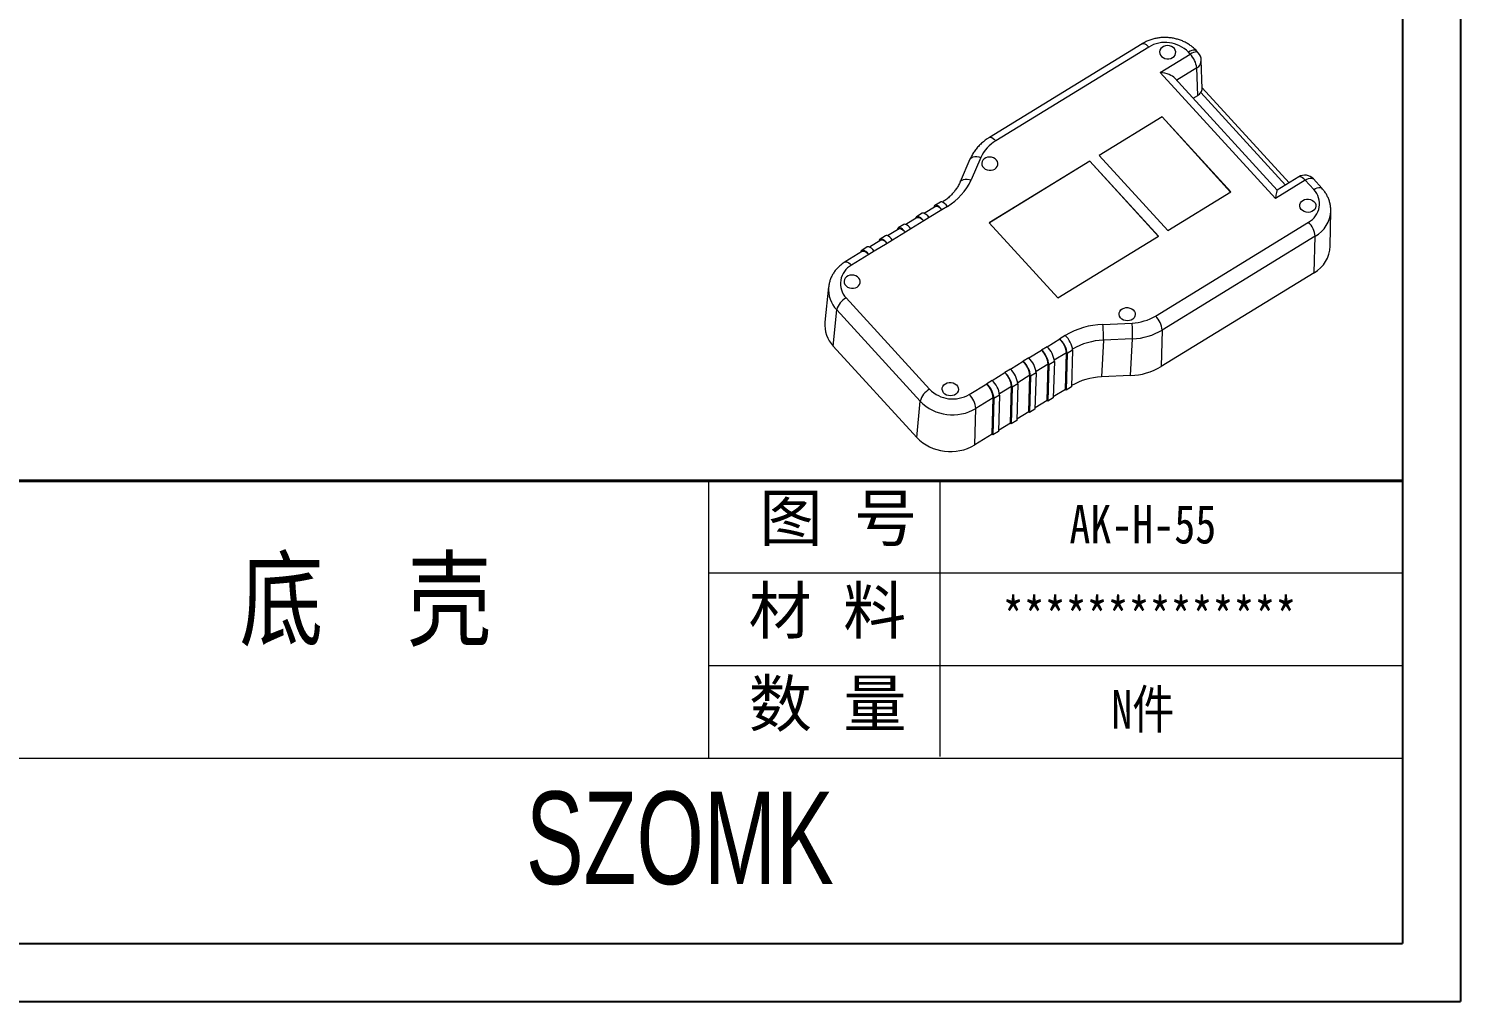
# Model space of a CAD drawing. Header units: inches. Extents: x 2685 to 4830, y 1126 to 1652.
# Drawn here: x 3992 to 4302.6, y 1125.7 to 1336.5 of the extents above; entities that cross this region are included whole.
import ezdxf

# ---------------------------------------------------------------- set-up
doc = ezdxf.new("R2010")
doc.units = ezdxf.units.IN
doc.header["$LTSCALE"] = 0.5
doc.layers.add('文字', color=81, linetype='Continuous')
doc.layers.add('粗实线', color=7, linetype='Continuous', lineweight=30)
doc.layers.add('细实线', color=3, linetype='Continuous', lineweight=9)
doc.styles.get("Standard").update_dxf_attribs({"font": 'txt', "bigfont": 'gbcbig.shx'})
doc.styles.add('宋体', font='', dxfattribs={"width": 0.8, "height": 3.5})
doc.styles.add('长仿宋', font='', dxfattribs={"width": 0.7, "height": 4})
doc.styles.get('宋体').set_extended_font_data('SimSun')
doc.styles.get('长仿宋').set_extended_font_data('SimSun')

msp = doc.modelspace()

# ---------------------------------------------------------------- linework, layer by layer
for p, q in [((4302.554, 1652.384), (4302.554, 1125.657)), ((4290.013, 1639.843), (4290.013, 1138.198)), ((3576.887, 1138.198), (4290.013, 1138.198)), ((3557.611, 1125.657), (4302.554, 1125.657))]:
    msp.add_line(p, q)
at = {"color": 7, "linetype": 'Continuous', "lineweight": 15}
for p, q in [((4233.562, 1333.273), (4200.403, 1312.943)), ((4234.952, 1332.556), (4201.793, 1312.225)), ((4237.468, 1327.052), (4243.952, 1331.028)), ((4243.952, 1331.028), (4243.563, 1331.453)), ((4245.714, 1331.299), (4245.326, 1331.724)), ((4246.568, 1323.518), (4246.367, 1329.695)), ((4262.424, 1299.712), (4237.468, 1327.052)), ((4245.584, 1322.07), (4245.39, 1328.025)), ((4262.795, 1301.509), (4240.619, 1325.802)), ((4265.389, 1303.099), (4246.561, 1323.726)), ((4244.585, 1321.458), (4245.584, 1322.07)), ((4237.877, 1317.45), (4224.192, 1309.059)), ((4237.873, 1317.393), (4224.224, 1309.024)), ((4237.873, 1317.393), (4237.877, 1317.45)), ((4252.734, 1301.112), (4237.873, 1317.393)), ((4252.77, 1301.134), (4237.877, 1317.45)), ((4196.194, 1308.215), (4194.067, 1303.309)), ((4198.572, 1308.634), (4196.444, 1303.728)), ((4222.208, 1307.843), (4200.392, 1294.467)), ((4222.205, 1307.786), (4200.424, 1294.432)), ((4222.205, 1307.786), (4222.208, 1307.843)), ((4237.066, 1291.506), (4222.205, 1307.786)), ((4237.102, 1291.527), (4222.208, 1307.843)), ((4224.192, 1309.059), (4239.085, 1292.743)), ((4267.518, 1304.404), (4262.79, 1301.506)), ((4239.085, 1292.743), (4252.77, 1301.134)), ((4268.908, 1303.687), (4262.424, 1299.712)), ((4270.766, 1301.652), (4268.908, 1303.687)), ((4272.529, 1301.923), (4270.671, 1303.959)), ((4188.736, 1298), (4186.277, 1296.492)), ((4189.772, 1298.934), (4188.582, 1298.204)), ((4191.317, 1298.012), (4190.127, 1297.282)), ((4184.77, 1295.567), (4182.31, 1294.06)), ((4185.805, 1296.502), (4184.615, 1295.772)), ((4187.35, 1295.58), (4186.16, 1294.85)), ((4190.127, 1297.282), (4187.35, 1295.58)), ((4274.349, 1289.363), (4274.449, 1297.046)), ((4180.803, 1293.135), (4178.344, 1291.627)), ((4182.194, 1292.418), (4179.417, 1290.716)), ((4181.839, 1294.07), (4180.649, 1293.34)), ((4183.384, 1293.148), (4182.194, 1292.418)), ((4186.16, 1294.85), (4183.384, 1293.148)), ((4200.392, 1294.467), (4215.285, 1278.151)), ((4236.468, 1274.239), (4269.626, 1294.57)), ((4173.906, 1289.205), (4172.716, 1288.476)), ((4176.837, 1290.703), (4174.377, 1289.195)), ((4178.227, 1289.986), (4175.45, 1288.284)), ((4177.872, 1291.638), (4176.682, 1290.908)), ((4179.417, 1290.716), (4178.227, 1289.986)), ((4215.285, 1278.151), (4237.102, 1291.527)), ((4271.064, 1291.529), (4237.905, 1271.198)), ((4270.826, 1283.619), (4271.064, 1291.529)), ((4172.87, 1288.271), (4169.102, 1285.961)), ((4174.26, 1287.554), (4170.492, 1285.243)), ((4175.45, 1288.284), (4174.26, 1287.554)), ((4270.826, 1283.619), (4237.667, 1263.288)), ((4165.539, 1280.555), (4164.731, 1272.914)), ((4169.353, 1278.161), (4187.437, 1258.35)), ((4166.553, 1267.723), (4167.288, 1275.569)), ((4185.373, 1255.757), (4167.288, 1275.569)), ((4225.012, 1272.432), (4231.354, 1272.72)), ((4237.905, 1271.198), (4237.667, 1263.288)), ((4184.637, 1247.911), (4166.553, 1267.723)), ((4212.906, 1267.583), (4211.716, 1266.853)), ((4212.906, 1267.583), (4215.683, 1269.285)), ((4216.872, 1270.014), (4215.683, 1269.285)), ((4216.872, 1270.014), (4216.873, 1270.015)), ((4225.125, 1268.997), (4224.698, 1261.032)), ((4231.467, 1269.285), (4225.125, 1268.997)), ((4231.04, 1261.32), (4231.467, 1269.285)), ((4204.973, 1262.719), (4207.75, 1264.421)), ((4208.94, 1265.151), (4207.75, 1264.421)), ((4208.94, 1265.151), (4211.716, 1266.853)), ((4214.496, 1264.379), (4213.306, 1263.649)), ((4214.496, 1264.379), (4214.258, 1256.469)), ((4216.883, 1258.334), (4217.121, 1266.244)), ((4217.273, 1266.081), (4217.035, 1258.172)), ((4218.463, 1266.811), (4217.273, 1266.081)), ((4218.463, 1266.811), (4218.225, 1258.901)), ((4201.007, 1260.286), (4203.783, 1261.989)), ((4204.973, 1262.719), (4203.783, 1261.989)), ((4208.949, 1253.47), (4209.188, 1261.38)), ((4209.34, 1261.217), (4209.102, 1253.308)), ((4210.53, 1261.947), (4209.34, 1261.217)), ((4210.53, 1261.947), (4210.292, 1254.037)), ((4212.916, 1255.902), (4213.154, 1263.812)), ((4213.306, 1263.649), (4213.068, 1255.74)), ((4231.04, 1261.32), (4224.698, 1261.032)), ((4196.048, 1257.246), (4199.817, 1259.557)), ((4201.007, 1260.286), (4199.817, 1259.557)), ((4204.983, 1251.038), (4205.221, 1258.948)), ((4205.373, 1258.785), (4205.135, 1250.876)), ((4206.563, 1259.514), (4205.373, 1258.785)), ((4206.563, 1259.514), (4206.325, 1251.605)), ((4216.883, 1258.334), (4214.266, 1256.73)), ((4217.035, 1258.172), (4216.883, 1258.334)), ((4218.225, 1258.901), (4217.035, 1258.172)), ((4184.637, 1247.911), (4185.373, 1255.757)), ((4201.254, 1256.515), (4197.486, 1254.205)), ((4201.016, 1248.606), (4201.254, 1256.515)), ((4201.406, 1256.353), (4201.168, 1248.443)), ((4202.596, 1257.082), (4201.406, 1256.353)), ((4202.596, 1257.082), (4202.358, 1249.173)), ((4212.916, 1255.902), (4210.299, 1254.298)), ((4213.068, 1255.74), (4212.916, 1255.902)), ((4214.258, 1256.469), (4213.068, 1255.74)), ((4197.248, 1246.296), (4197.486, 1254.205)), ((4206.325, 1251.605), (4205.135, 1250.876)), ((4208.949, 1253.47), (4206.333, 1251.866)), ((4209.102, 1253.308), (4208.949, 1253.47)), ((4210.292, 1254.037), (4209.102, 1253.308)), ((4201.016, 1248.606), (4197.248, 1246.296)), ((4201.168, 1248.443), (4201.016, 1248.606)), ((4202.358, 1249.173), (4201.168, 1248.443)), ((4204.983, 1251.038), (4202.366, 1249.434)), ((4205.135, 1250.876), (4204.983, 1251.038))]:
    msp.add_line(p, q, dxfattribs=at)
at = {"color": 8, "linetype": 'Continuous', "lineweight": 15}
for p, q in [((4245.39, 1328.025), (4241.03, 1325.352)), ((4264.616, 1302.625), (4246.269, 1322.724)), ((4217.121, 1266.244), (4214.491, 1264.631)), ((4209.188, 1261.38), (4206.558, 1259.767)), ((4213.154, 1263.812), (4210.524, 1262.199)), ((4205.221, 1258.948), (4202.591, 1257.335))]:
    msp.add_line(p, q, dxfattribs=at)
at = {"color": 8, "linetype": 'Continuous', "lineweight": 15, "flags": 128}
for points in [[(4233.562, 1333.273), (4233.666, 1333.316), (4233.868, 1333.317), (4234.107, 1333.237), (4234.373, 1333.079), (4234.659, 1332.849), (4234.952, 1332.556)], [(4245.326, 1331.724), (4245.158, 1331.844), (4244.923, 1331.9), (4244.635, 1331.888), (4244.304, 1331.807), (4243.942, 1331.66), (4243.563, 1331.453)], [(4245.714, 1331.299), (4245.546, 1331.418), (4245.312, 1331.475), (4245.023, 1331.463), (4244.692, 1331.381), (4244.331, 1331.235), (4243.952, 1331.028)], [(4200.402, 1312.942), (4200.508, 1312.985), (4200.709, 1312.986), (4200.948, 1312.906), (4201.215, 1312.748), (4201.5, 1312.519), (4201.793, 1312.225)], [(4196.194, 1308.215), (4196.208, 1308.244), (4196.364, 1308.459), (4196.599, 1308.628), (4196.905, 1308.745), (4197.269, 1308.805), (4197.679, 1308.806), (4198.118, 1308.748), (4198.572, 1308.634)], [(4268.908, 1303.687), (4268.62, 1303.976), (4268.339, 1304.204), (4268.076, 1304.362), (4267.839, 1304.445), (4267.638, 1304.45), (4267.518, 1304.404)], [(4194.068, 1303.311), (4194.08, 1303.338), (4194.236, 1303.553), (4194.472, 1303.723), (4194.777, 1303.839), (4195.141, 1303.9), (4195.551, 1303.901), (4195.991, 1303.843), (4196.444, 1303.728)], [(4268.908, 1303.687), (4269.287, 1303.894), (4269.649, 1304.041), (4269.98, 1304.122), (4270.268, 1304.135), (4270.503, 1304.078), (4270.671, 1303.959)], [(4270.766, 1301.652), (4271.145, 1301.859), (4271.507, 1302.006), (4271.838, 1302.087), (4272.126, 1302.099), (4272.361, 1302.043), (4272.529, 1301.923)], [(4169.101, 1285.96), (4169.207, 1286.003), (4169.408, 1286.004), (4169.647, 1285.924), (4169.914, 1285.766), (4170.199, 1285.537), (4170.492, 1285.243)]]:
    msp.add_lwpolyline(points, dxfattribs=at)
at = {"color": 7, "linetype": 'Continuous', "lineweight": 15, "flags": 128}
for points in [[(4240.139, 1330.262), (4240.451, 1330.511), (4240.676, 1330.817), (4240.801, 1331.161), (4240.818, 1331.522), (4240.725, 1331.877), (4240.528, 1332.204), (4240.24, 1332.482), (4239.879, 1332.694), (4239.467, 1332.826), (4239.031, 1332.871), (4238.597, 1332.825), (4238.194, 1332.691), (4237.846, 1332.477), (4237.575, 1332.198), (4237.399, 1331.87), (4237.328, 1331.515), (4237.366, 1331.154), (4237.512, 1330.81), (4237.757, 1330.505), (4238.084, 1330.258), (4238.473, 1330.085), (4238.901, 1329.995), (4239.339, 1329.996), (4239.761, 1330.087), (4240.139, 1330.262)], [(4201.57, 1306.095), (4201.882, 1306.343), (4202.108, 1306.649), (4202.232, 1306.994), (4202.249, 1307.355), (4202.156, 1307.71), (4201.959, 1308.037), (4201.671, 1308.315), (4201.31, 1308.527), (4200.898, 1308.659), (4200.462, 1308.704), (4200.029, 1308.657), (4199.625, 1308.523), (4199.277, 1308.31), (4199.006, 1308.031), (4198.83, 1307.703), (4198.759, 1307.347), (4198.798, 1306.986), (4198.944, 1306.643), (4199.188, 1306.338), (4199.515, 1306.091), (4199.904, 1305.917), (4200.332, 1305.828), (4200.77, 1305.829), (4201.192, 1305.92), (4201.57, 1306.095)], [(4190.127, 1297.282), (4189.812, 1297.635), (4189.499, 1297.919), (4189.202, 1298.122), (4188.935, 1298.234), (4188.71, 1298.25), (4188.536, 1298.17), (4188.423, 1297.997), (4188.377, 1297.779)], [(4188.736, 1298), (4188.841, 1298.042), (4189.043, 1298.043), (4189.281, 1297.963), (4189.548, 1297.805), (4189.834, 1297.575), (4190.127, 1297.282)], [(4191.317, 1298.012), (4191.002, 1298.364), (4190.689, 1298.649), (4190.392, 1298.851), (4190.125, 1298.964), (4189.9, 1298.98), (4189.772, 1298.934)], [(4268.406, 1299.296), (4268.784, 1299.471), (4269.206, 1299.562), (4269.644, 1299.563), (4270.072, 1299.474), (4270.461, 1299.3), (4270.788, 1299.053), (4271.033, 1298.748), (4271.179, 1298.405), (4271.217, 1298.044), (4271.146, 1297.688), (4270.97, 1297.36), (4270.699, 1297.081), (4270.351, 1296.868), (4269.948, 1296.734), (4269.514, 1296.687), (4269.078, 1296.732), (4268.666, 1296.864), (4268.305, 1297.076), (4268.017, 1297.354), (4267.82, 1297.681), (4267.727, 1298.036), (4267.744, 1298.397), (4267.869, 1298.742), (4268.094, 1299.048), (4268.406, 1299.296)], [(4186.16, 1294.85), (4185.846, 1295.203), (4185.533, 1295.487), (4185.236, 1295.69), (4184.969, 1295.802), (4184.743, 1295.818), (4184.57, 1295.738), (4184.456, 1295.565), (4184.411, 1295.347)], [(4184.77, 1295.567), (4184.875, 1295.61), (4185.076, 1295.611), (4185.315, 1295.531), (4185.582, 1295.373), (4185.867, 1295.143), (4186.16, 1294.85)], [(4187.35, 1295.58), (4187.036, 1295.932), (4186.723, 1296.217), (4186.426, 1296.419), (4186.159, 1296.531), (4185.933, 1296.548), (4185.805, 1296.502)], [(4182.194, 1292.418), (4181.879, 1292.771), (4181.566, 1293.055), (4181.269, 1293.258), (4181.002, 1293.37), (4180.777, 1293.386), (4180.603, 1293.306), (4180.49, 1293.133), (4180.444, 1292.915)], [(4180.803, 1293.135), (4180.908, 1293.178), (4181.109, 1293.179), (4181.348, 1293.099), (4181.615, 1292.941), (4181.901, 1292.711), (4182.194, 1292.418)], [(4183.384, 1293.148), (4183.069, 1293.5), (4182.756, 1293.784), (4182.459, 1293.987), (4182.192, 1294.099), (4181.967, 1294.116), (4181.839, 1294.07)], [(4175.45, 1288.284), (4175.136, 1288.636), (4174.823, 1288.92), (4174.526, 1289.123), (4174.259, 1289.235), (4174.033, 1289.252), (4173.906, 1289.205)], [(4178.227, 1289.986), (4177.912, 1290.339), (4177.599, 1290.623), (4177.303, 1290.826), (4177.035, 1290.938), (4176.81, 1290.954), (4176.637, 1290.874), (4176.523, 1290.701), (4176.477, 1290.483)], [(4176.837, 1290.703), (4176.941, 1290.746), (4177.143, 1290.747), (4177.382, 1290.667), (4177.649, 1290.509), (4177.934, 1290.279), (4178.227, 1289.986)], [(4179.417, 1290.716), (4179.102, 1291.068), (4178.789, 1291.352), (4178.493, 1291.555), (4178.225, 1291.667), (4178, 1291.684), (4177.872, 1291.638)], [(4174.26, 1287.554), (4173.946, 1287.907), (4173.633, 1288.191), (4173.336, 1288.393), (4173.069, 1288.506), (4172.843, 1288.522), (4172.67, 1288.442), (4172.556, 1288.269), (4172.511, 1288.051)], [(4172.87, 1288.271), (4172.975, 1288.314), (4173.176, 1288.315), (4173.415, 1288.235), (4173.682, 1288.077), (4173.967, 1287.847), (4174.26, 1287.554)], [(4171.713, 1280.517), (4172.025, 1280.766), (4172.25, 1281.072), (4172.375, 1281.416), (4172.391, 1281.777), (4172.298, 1282.132), (4172.101, 1282.459), (4171.813, 1282.737), (4171.452, 1282.949), (4171.041, 1283.082), (4170.604, 1283.126), (4170.171, 1283.08), (4169.768, 1282.946), (4169.42, 1282.732), (4169.149, 1282.453), (4168.972, 1282.125), (4168.901, 1281.77), (4168.94, 1281.409), (4169.086, 1281.065), (4169.33, 1280.76), (4169.657, 1280.513), (4170.047, 1280.34), (4170.474, 1280.251), (4170.912, 1280.252), (4171.334, 1280.342), (4171.713, 1280.517)], [(4229.229, 1275.795), (4229.608, 1275.97), (4230.03, 1276.06), (4230.468, 1276.061), (4230.895, 1275.972), (4231.285, 1275.799), (4231.612, 1275.552), (4231.856, 1275.247), (4232.002, 1274.903), (4232.041, 1274.542), (4231.97, 1274.187), (4231.793, 1273.859), (4231.522, 1273.58), (4231.174, 1273.366), (4230.771, 1273.232), (4230.337, 1273.186), (4229.901, 1273.23), (4229.49, 1273.363), (4229.129, 1273.575), (4228.841, 1273.853), (4228.644, 1274.18), (4228.551, 1274.535), (4228.567, 1274.896), (4228.692, 1275.24), (4228.917, 1275.546), (4229.229, 1275.795)], [(4190.861, 1259.54), (4191.24, 1259.715), (4191.662, 1259.806), (4192.1, 1259.807), (4192.527, 1259.718), (4192.917, 1259.545), (4193.244, 1259.298), (4193.488, 1258.993), (4193.634, 1258.649), (4193.673, 1258.288), (4193.602, 1257.932), (4193.425, 1257.605), (4193.154, 1257.325), (4192.806, 1257.112), (4192.403, 1256.978), (4191.969, 1256.932), (4191.533, 1256.976), (4191.122, 1257.108), (4190.761, 1257.32), (4190.473, 1257.598), (4190.276, 1257.925), (4190.183, 1258.281), (4190.199, 1258.642), (4190.324, 1258.986), (4190.549, 1259.292), (4190.861, 1259.54)]]:
    msp.add_lwpolyline(points, dxfattribs=at)
at = {"color": 7, "linetype": 'Continuous', "lineweight": 15}
for centre, radius, start, end in [((4238.553, 1326.507), 7.04, 44.629, 120.76856), ((4240.128, 1327.35), 5.305, 7.30627, 43.88489), ((4243.868, 1329.614), 2.5, 1.86702, 42.39021), ((4205.871, 1305.327), 8.014, 120.58786, 155.62798), ((4268.824, 1302.273), 2.5, 42.39021, 121.51407), ((4184.825, 1308.992), 12.756, 300.59411, 335.6283), ((4267.502, 1298.544), 4.507, 298.12447, 43.59209), ((4265.875, 1290.936), 5.223, 6.51393, 44.08845), ((4267.448, 1289.644), 6.907, 299.27829, 357.67097), ((4172.617, 1281.269), 4.507, 118.12447, 223.59209), ((4171.408, 1274.407), 4.28, 118.69934, 164.25104), ((4230.949, 1283.45), 10.737, 272.16161, 300.9276), ((4232.716, 1270.605), 5.223, 6.51393, 44.08845), ((4171.308, 1272.307), 6.605, 174.7234, 223.9424), ((4225.656, 1255.351), 17.093, 92.16184, 120.922), ((4197.378, 1269.805), 27.758, 358.33158, 5.42997), ((4203.721, 1270.093), 27.758, 358.3316, 5.42995), ((4230.957, 1282.795), 13.519, 272.1616, 300.92759), ((4209.453, 1263.873), 5.068, 5.72735, 47.05364), ((4211.932, 1265.651), 5.223, 6.51393, 44.08845), ((4212.23, 1265.575), 5.068, 5.72735, 47.05364), ((4213.42, 1266.305), 5.068, 5.72735, 47.05364), ((4203.999, 1260.787), 5.223, 6.51393, 44.08845), ((4204.297, 1260.711), 5.068, 5.72735, 47.05364), ((4205.487, 1261.441), 5.068, 5.72735, 47.05364), ((4207.965, 1263.219), 5.223, 6.51393, 44.08845), ((4208.263, 1263.143), 5.068, 5.72735, 47.05364), ((4200.032, 1258.355), 5.223, 6.51393, 44.08845), ((4200.33, 1258.279), 5.068, 5.72735, 47.05364), ((4201.52, 1259.009), 5.068, 5.72735, 47.05364), ((4225.228, 1247.095), 13.947, 92.17866, 120.1064), ((4230.516, 1275.225), 13.915, 272.16159, 300.92764), ((4189.492, 1254.595), 4.28, 118.69934, 164.25104), ((4192.447, 1263.295), 7.04, 224.629, 300.76856), ((4196.065, 1255.923), 5.223, 6.51393, 44.08845), ((4196.364, 1255.847), 5.068, 5.72735, 47.05364), ((4197.554, 1256.577), 5.068, 5.72735, 47.05364), ((4192.417, 1262.688), 9.883, 224.53836, 300.85917), ((4192.297, 1253.613), 5.223, 6.51393, 44.08845), ((4191.971, 1255.128), 10.289, 224.53838, 300.85916)]:
    msp.add_arc(centre, radius, start, end, dxfattribs=at)
at = {"color": 8, "linetype": 'Continuous', "lineweight": 15}
for centre, radius, start, end in [((4244.442, 1329.7), 1.925, 299.50749, 359.85238), ((4267.819, 1297.316), 6.635, 299.27886, 357.65012), ((4171.858, 1279.972), 6.346, 174.85862, 223.9395), ((4225.669, 1254.668), 14.34, 92.17692, 120.1932)]:
    msp.add_arc(centre, radius, start, end, dxfattribs=at)
at = {"color": 7, "linetype": 'Continuous', "lineweight": 15}
for centre, major_axis, ratio, start_param, end_param in [((4237.384, 1325.638), (3.498, -0.495), 0.3997967, 0.4507055, 1.6033812), ((4244.059, 1323.736), (2.499, -0.156), 0.8230154, 5.4188418, 5.846191), ((4262.341, 1298.298), (0.454, 3.209), 0.0394557, 0.0325849, 1.1200908)]:
    msp.add_ellipse(centre, major_axis=major_axis, ratio=ratio, start_param=start_param, end_param=end_param, dxfattribs=at)
for points, knots in [([(4245.326, 1331.724), (4245.206, 1331.85), (4244.893, 1332.18), (4244.328, 1332.667), (4243.623, 1333.165), (4242.862, 1333.597), (4242.053, 1333.958), (4241.206, 1334.246), (4240.329, 1334.455), (4239.432, 1334.584), (4238.525, 1334.631), (4237.618, 1334.596), (4236.719, 1334.477), (4235.84, 1334.276), (4234.99, 1333.993), (4234.226, 1333.659), (4233.767, 1333.393), (4233.562, 1333.273)], [0, 0, 0, 0, 0.0420845, 0.1101919, 0.1785444, 0.2472617, 0.3162718, 0.3855089, 0.4549192, 0.5244642, 0.5941188, 0.6638668, 0.7336899, 0.8035685, 0.8734687, 0.9433373, 1, 1, 1, 1]), ([(4246.269, 1322.724), (4246.346, 1322.859), (4246.52, 1323.161), (4246.607, 1323.423), (4246.567, 1323.516), (4246.566, 1323.518)], [0, 0, 0, 0, 0.4397115, 0.9904605, 1, 1, 1, 1]), ([(4200.403, 1312.943), (4200.238, 1312.838), (4199.787, 1312.552), (4199.096, 1312.03), (4198.354, 1311.364), (4197.686, 1310.642), (4197.098, 1309.87), (4196.591, 1309.062), (4196.326, 1308.495), (4196.194, 1308.215)], [0, 0, 0, 0, 0.0885508, 0.2423218, 0.3958277, 0.5487116, 0.7008539, 0.85217, 1, 1, 1, 1]), ([(4194.067, 1303.309), (4194.011, 1303.185), (4193.835, 1302.795), (4193.477, 1302.156), (4192.963, 1301.411), (4192.371, 1300.704), (4191.703, 1300.043), (4190.992, 1299.443), (4190.473, 1299.09), (4190.226, 1298.922)], [0, 0, 0, 0, 0.074609, 0.2337794, 0.3919127, 0.5487275, 0.7043814, 0.8590737, 1, 1, 1, 1]), ([(4274.439, 1297.044), (4274.441, 1297.235), (4274.444, 1297.687), (4274.342, 1298.398), (4274.151, 1299.167), (4273.868, 1299.914), (4273.5, 1300.63), (4273.058, 1301.308), (4272.704, 1301.72), (4272.529, 1301.923)], [0, 0, 0, 0, 0.10754007, 0.25583626, 0.40420012, 0.55298019, 0.70247374, 0.85290173, 1, 1, 1, 1]), ([(4169.102, 1285.961), (4168.955, 1285.867), (4168.564, 1285.617), (4167.978, 1285.154), (4167.368, 1284.561), (4166.835, 1283.912), (4166.386, 1283.218), (4166.023, 1282.487), (4165.757, 1281.727), (4165.596, 1281.074), (4165.561, 1280.674), (4165.549, 1280.538)], [0, 0, 0, 0, 0.0757001, 0.2011939, 0.3263343, 0.4506451, 0.5739861, 0.6962944, 0.8175984, 0.9380172, 1, 1, 1, 1])]:
    msp.add_open_spline(points, degree=3, knots=knots, dxfattribs=at)
at = {"layer": '粗实线', "color": 7, "lineweight": 40}
msp.add_line((4290.013, 1238.527), (3989.026, 1238.527), dxfattribs=at)
at = {"layer": '细实线', "color": 7}
for p, q in [((4139.519, 1238.527), (4139.519, 1178.329)), ((4189.684, 1238.527), (4189.684, 1178.752)), ((4290.013, 1218.461), (4139.519, 1218.461)), ((4290.013, 1198.395), (4139.519, 1198.395)), ((4290.013, 1178.329), (3838.532, 1178.329))]:
    msp.add_line(p, q, dxfattribs=at)

# ---------------------------------------------------------------- texts
at = {"layer": '文字', "color": 0, "attachment_point": 1, "style": '宋体'}
for s, insert, char_height, width in [('{\\H1.111x;AK-H-55}', (4217.759, 1233.285), 7.52468, 86.99375), ('底  壳', (4037.735, 1221.204), 16.7215, 213.77849), ('{\\H1.111x;**************}', (4203.285, 1213.22), 7.52468, 86.99375), ('{\\H1.111x;N件}', (4226.861, 1193.154), 7.52468, 86.99375)]:
    msp.add_mtext(s, dxfattribs=dict(at, insert=insert, char_height=char_height, width=width))
at = {"layer": '粗实线', "insert": (4099.876, 1171.144), "char_height": 20.06581, "width": 225.01823, "attachment_point": 1, "style": '长仿宋'}
msp.add_mtext('{\\fSTXinwei|b0|i0|c134|p2;SZOMK}', dxfattribs=at)
at = {"layer": '细实线', "color": 7, "char_height": 10.03291, "attachment_point": 1}
for s, insert, width in [('{\\fSimSun|b0|i0|c134|p54;图 号}', (4150.552, 1235.481), 50.16453), ('{\\fSimSun|b0|i0|c134|p54;材 料   }', (4148.173, 1215.415), 50.16453), ('{\\fSimSun|b0|i0|c134|p54;数 量}', (4148.222, 1195.25), 45.32994)]:
    msp.add_mtext(s, dxfattribs=dict(at, insert=insert, width=width))

doc.saveas('drawing.dxf')
